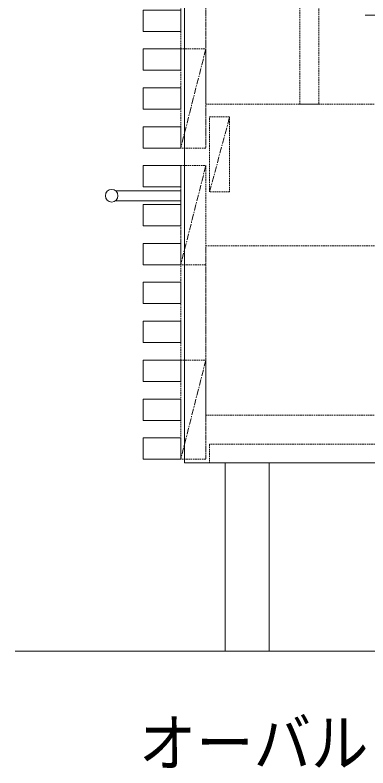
# Model space of a CAD drawing. Units: millimetres, scale not verified. Extents: x -6062 to 6062, y -3045 to 3045.
# Drawn here: x -588 to -306, y 1167 to 1767 of the extents above; entities that cross this region are included whole.
import ezdxf
from ezdxf.enums import TextEntityAlignment as Align

# ---------------------------------------------------------------- set-up
doc = ezdxf.new("R2010")
doc.units = ezdxf.units.MM
doc.header["$LTSCALE"] = 20
doc.linetypes.add('CHAIN1', pattern=[8, 5, -1, 1, -1])
doc.linetypes.add('DASHED1', pattern=[1.8, 1.2, -0.6])
for name, color, linetype, lineweight in [('0-0_1図面枠', 7, 'Continuous', 9), ('0-3_5ボウル・キャビネット', 7, 'Continuous', 9), ('0-4_4給排水', 7, 'Continuous', 9)]:
    doc.layers.add(name, color=color, linetype=linetype, lineweight=lineweight)
doc.styles.add('ＭＳ ゴシック', font='')
doc.styles.get('ＭＳ ゴシック').set_extended_font_data('MS Gothic')

# ---------------------------------------------------------------- blocks, each defined once
blk = doc.blocks.new('グループ-12')
at = {"layer": '0-3_5ボウル・キャビネット', "linetype": 'CHAIN1'}
for p, q in [((27040, 34800), (26640, 33220)), ((27100, 32520), (27420, 33720)), ((27040, 32940), (26640, 31360)), ((27040, 29840), (26640, 28260))]:
    blk.add_line(p, q, dxfattribs=at)
at = {"layer": '0-3_5ボウル・キャビネット'}
for points in [[(26700, 38000), (36000, 38000), (36000, 28200), (26700, 28200)], [(26040, 35420), (26640, 35420), (26640, 35080), (26040, 35080)], [(26040, 34800), (26640, 34800), (26640, 34460), (26040, 34460)], [(26040, 34180), (26640, 34180), (26640, 33840), (26040, 33840)], [(26040, 33560), (26640, 33560), (26640, 33220), (26040, 33220)], [(26040, 32940), (26640, 32940), (26640, 32600), (26040, 32600)], [(26040, 32320), (26640, 32320), (26640, 31980), (26040, 31980)], [(26040, 31700), (26640, 31700), (26640, 31360), (26040, 31360)], [(26040, 31080), (26640, 31080), (26640, 30740), (26040, 30740)], [(26040, 30460), (26640, 30460), (26640, 30120), (26040, 30120)], [(26040, 29840), (26640, 29840), (26640, 29500), (26040, 29500)], [(26040, 29220), (26640, 29220), (26640, 28880), (26040, 28880)], [(26040, 28600), (26640, 28600), (26640, 28260), (26040, 28260)], [(27350, 28200), (28050, 28200), (28050, 25200), (27350, 25200)]]:
    blk.add_lwpolyline(points, close=True, dxfattribs=at)
at = {"layer": '0-3_5ボウル・キャビネット', "linetype": 'DASHED1'}
for points in [[(26640, 37900), (27040, 37900), (27040, 33220), (26640, 33220)], [(27040, 36620), (34940, 36620), (34940, 33920), (27040, 33920)], [(28540, 36620), (28840, 36620), (28840, 33920), (28540, 33920)], [(26640, 34800), (27040, 34800), (27040, 33220), (26640, 33220)], [(27100, 33720), (27420, 33720), (27420, 32520), (27100, 32520)], [(26640, 32940), (27040, 32940), (27040, 28260), (26640, 28260)], [(26640, 32940), (27040, 32940), (27040, 31360), (26640, 31360)], [(27040, 31660), (34940, 31660), (34940, 28960), (27040, 28960)], [(26640, 29840), (27040, 29840), (27040, 28260), (26640, 28260)]]:
    blk.add_lwpolyline(points, close=True, dxfattribs=at)
at = {"layer": '0-3_5ボウル・キャビネット'}
blk.add_lwpolyline([(25600, 32540), (26640, 32540), (26640, 32380), (25600, 32380)], dxfattribs=at)
at = {"layer": '0-3_5ボウル・キャビネット', "linetype": 'DASHED1'}
blk.add_lwpolyline([(36000, 28500), (27100, 28500), (27100, 28200)], dxfattribs=at)
at = {"layer": '0-3_5ボウル・キャビネット'}
blk.add_circle((25540, 32460), 100, dxfattribs=at)
blk = doc.blocks.new('グループ-13')
at = {"layer": '0-3_5ボウル・キャビネット'}
blk.add_lwpolyline([(24000, 25200), (36000, 25200), (36000, 45200)], dxfattribs=at)
blk.add_blockref('グループ-12', (0, 0), dxfattribs=at)

msp = doc.modelspace()

# ---------------------------------------------------------------- linework, layer by layer
at = {"layer": '0-4_4給排水'}
msp.add_line((-308.46, 1767), (-266.54, 1767), dxfattribs=at)

# ---------------------------------------------------------------- block references
at = {"layer": '0-3_5ボウル・キャビネット', "xscale": 0.05, "yscale": 0.05}
msp.add_blockref('グループ-13', (-1787.5, 0), dxfattribs=at)

# ---------------------------------------------------------------- texts
at = {"layer": '0-0_1図面枠', "style": 'ＭＳ ゴシック', "width": 0.9}
msp.add_text('オーバル', height=37.24, dxfattribs=at).set_placement((-488.81, 1157.21), align=Align.BOTTOM_LEFT)

doc.saveas('drawing.dxf')
